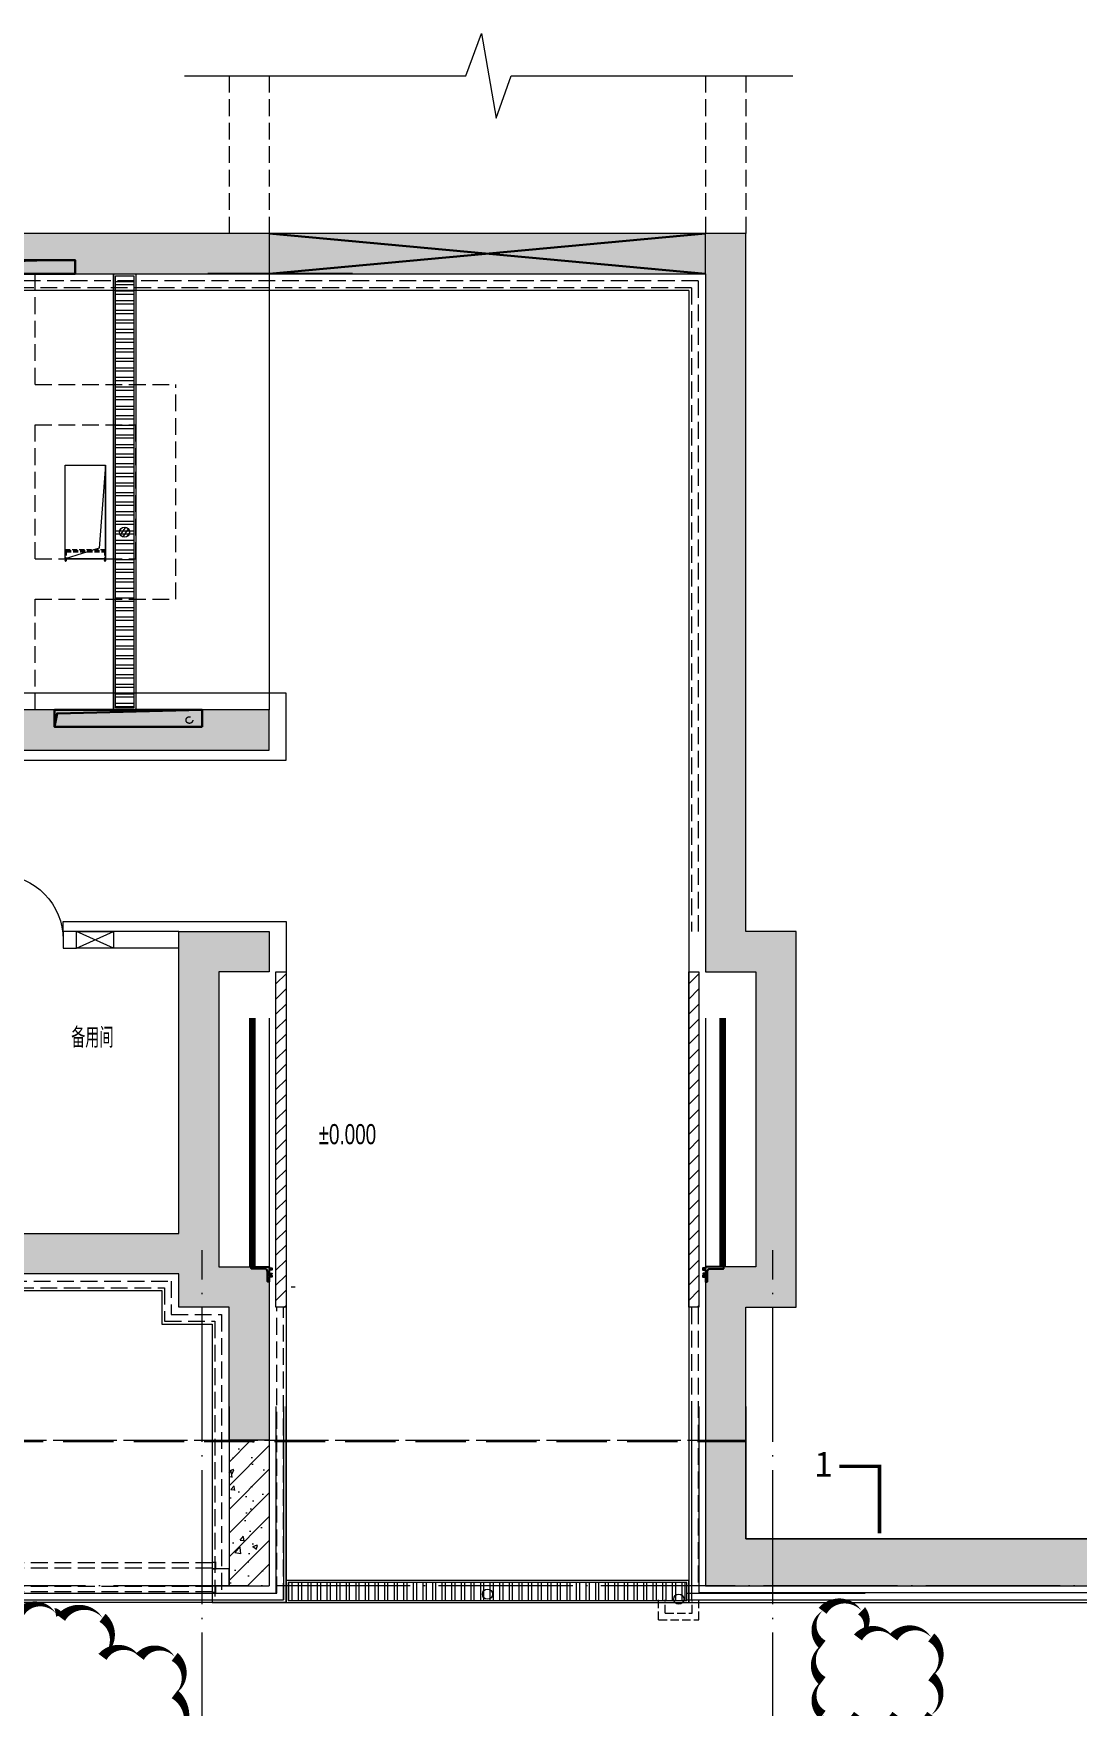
# Model space of a CAD drawing. Extents: x 13114849 to 13479250, y 160225 to 278773.
# Drawn here: x 13323384 to 13338938, y 202760 to 227690 of the extents above; entities that cross this region are included whole.
import ezdxf

# ---------------------------------------------------------------- set-up
doc = ezdxf.new("R2010")
doc.units = 0
doc.header["$LTSCALE"] = 1000
doc.header["$MEASUREMENT"] = 0
for name, pattern in [('123$0$HIDDEN', [0.375, 0.25, -0.125]), ('_虚线L', [0.375, 0.25, -0.125]), ('DASH', [0.35, 0.25, -0.1]), ('DOTE', [2.42, 2, -0.2, 0.02, -0.2])]:
    doc.linetypes.add(name, pattern=pattern)
for name, color, linetype, lineweight in [('1-给排水', 8, 'Continuous', 5), ('WALL', 2, 'Continuous', 5), ('建筑底图', 8, 'Continuous', 13)]:
    doc.layers.add(name, color=color, linetype=linetype, lineweight=lineweight)
doc.layers.add('DIM_MODI', color=6, linetype='Continuous', plot=False)
for name, color, linetype in [('DIM_SYMB', 3, 'Continuous'), ('PUB_TEXT', 8, 'Continuous'), ('人防', 8, 'Continuous')]:
    doc.layers.add(name, color=color, linetype=linetype)
doc.styles.add('C', font='HZTXT_E', dxfattribs={"width": 0.7, "bigfont": 'HZTXT'})
doc.styles.get("Standard").update_dxf_attribs({"font": 'gbenor.shx', "bigfont": 'gbcbig.shx'})
doc.styles.add('宋体', font='')
doc.styles.get('宋体').set_extended_font_data('SimSun')
pattern_1 = [(90, (13128640.6, 205038.56), (142.875, 8e-12), []), (90, (13128592.97, 205086.18), (142.875, 8e-12), [])]
pattern_2 = [(45, (793255.26, 8e-09), (-176.7766953, 176.7766953), []), (50, (793255.26, 8e-09), (717.260183, -62.752135), [75, -825]), (355, (793255.26, 8e-09), (-138.751334, 752.192134), [60, -660]), (100.4514, (793315, -5.2), (578.50938, 689.439542), [63.74019, -701.14211]), (46.1842, (793255.26, 200), (1067.24105, -165.519014), [112.5, -1237.5]), (96.6356, (793344.2, 186.2), (934.662706, 974.11787), [95.61029, -1051.713]), (351.1842, (793255.3, 200), (934.661945, 974.1186), [90, -990]), (21, (793355.26, 150), (596.907052, -402.61889), [75, -825]), (326, (793355.26, 150), (243.31533, 725.150045), [60, -660]), (71.4514, (793405, 116.45), (840.22263, 322.530497), [63.74019, -701.14211]), (37.5, (793255.26, 8e-09), (12.1598553, 332.893854), [0, -652, 0, -670, 0, -662.5]), (7.5, (793255.26, 8e-09), (263.069537, 394.411712), [0, -382, 0, -637, 0, -252.5]), (327.5, (793032.26, 8e-09), (533.822436, -22.554872), [0, -250, 0, -780, 0, -1035]), (317.5, (792932.26, 8e-09), (583.18617, 100.104982), [0, -325, 0, -518, 0, -735])]

# ---------------------------------------------------------------- blocks, each defined once
blk = doc.blocks.new('_FZH')
blk.add_lwpolyline([(-0.5, -0.5), (0.5, -0.5), (0.5, 0.5), (-0.5, 0.5)], close=True)
blk = doc.blocks.new('$DorLib2D$00000001')
for p, q in [((0.45, 0.975), (0.5, 0.975)), ((0.45, 0), (0.45, 0.975)), ((0.5, 0), (0.5, 0.975)), ((0.5, 0), (0.45, 0))]:
    blk.add_line(p, q)
at = {"lineweight": 13}
blk.add_arc((0.475, 0), 0.975, 91.4693, 180, dxfattribs=at)
blk = doc.blocks.new('A$C123B4C03')
at = {"layer": '人防', "color": 8}
blk.add_lwpolyline([(0, 0), (0, -20), (40, -20), (40, -41), (0, -41), (0, -99), (38, -95), (38, -100), (0, -104), (0, -127), (40, -127), (40, -147), (0, -147), (0, -220), (-18, -220, -0.414214), (-27, -211), (-27, -68, 0.414214), (-68, -27), (-261, -27, -0.414214), (-270, -18), (-270, 0)], format="xyb", close=True, dxfattribs=at)
blk = doc.blocks.new('A$C0A712FB7')
at = {"layer": 'WALL', "color": 8, "ltscale": 2, "xscale": -1, "rotation": 90}
blk.add_blockref('A$C123B4C03', (0, 0), dxfattribs=at)
blk = doc.blocks.new('A$C454F5B3D')
at = {"layer": '1-给排水', "color": 8, "linetype": 'DASH', "ltscale": 0.3}
for p, q in [((-600, -139), (-600, 13)), ((-586, -127), (-586, 13)), ((-14, -127), (-14, 13)), ((0, -139), (0, 13)), ((-600, -139), (0, -139)), ((-586, -104), (-14, -104)), ((-586, -127), (-14, -127))]:
    blk.add_line(p, q, dxfattribs=at)
at = {"layer": '1-给排水', "color": 8, "linetype": 'DASH'}
for centre in [(-593, 21), (-7, 21)]:
    blk.add_circle(centre, 10.5, dxfattribs=at)

msp = doc.modelspace()

# ---------------------------------------------------------------- hatches: boundary and pattern name
at = {"layer": '建筑底图'}
h = msp.add_hatch(dxfattribs=at)
h.set_pattern_fill('钢筋混凝土', color=8, scale=100, style=0)
h.set_pattern_definition([(45, (0.27, -129739.5), (-176.7766953, 176.7766953), []), (50, (0.27, -129739.5), (717.260183, -62.752135), [75, -825]), (355, (0.3, -129739.5), (-138.751334, 752.192134), [60, -660]), (100.4514, (60.04, -129744.7), (578.50938, 689.439542), [63.74019, -701.142112]), (46.1842, (0.3, -129539.5), (1067.24105, -165.519014), [112.5, -1237.5]), (96.6356, (89.2, -129553.3), (934.662706, 974.11787), [95.61029, -1051.713]), (351.1842, (0.3, -129539.5), (934.661945, 974.1186), [90, -990]), (21, (100.27, -129589.5), (596.907052, -402.61889), [75, -825]), (326, (100.3, -129589.5), (243.31533, 725.150045), [60, -660]), (71.4514, (150, -129623.04), (840.22263, 322.530497), [63.74019, -701.142112]), (37.5, (0.27, -129739.5), (12.1598553, 332.893854), [0, -652, 0, -670, 0, -662.5]), (7.5, (0.27, -129739.5), (263.069537, 394.411712), [0, -382, 0, -637, 0, -252.5]), (327.5, (-222.73, -129739.5), (533.822436, -22.554872), [0, -250, 0, -780, 0, -1035]), (317.5, (-322.73, -129739.5), (583.18617, 100.104982), [0, -325, 0, -518, 0, -735])])
h.paths.add_polyline_path([(13333997.4, 224709.5), (13294898.3, 224709.5), (13294898.3, 217009.5), (13299947.4, 217009.5), (13299947.4, 207109.5), (13319627.4, 207109.5), (13319627.4, 206729.5), (13320127.4, 206729.5), (13320127.4, 209209.5), (13325547.4, 209209.5), (13325547.4, 208709.5), (13326297.4, 208709.5), (13326297.4, 206729.5), (13326897.4, 206729.5), (13326897.4, 207229.5), (13326897.4, 209309.5), (13326147.4, 209309.5), (13326147.4, 213709.5), (13326897.4, 213709.5), (13326897.4, 214309.5), (13325547.4, 214309.5), (13325547.4, 209809.5), (13319627.4, 209809.5), (13319627.4, 207709.5), (13300547.4, 207709.5), (13300547.4, 217009.5), (13304147.4, 217009.5), (13304147.4, 217609.5), (13295398.3, 217609.5), (13295398.3, 224109.5), (13333397.4, 224109.5), (13333397.4, 213709.5), (13334147.4, 213709.5), (13334147.4, 209309.5), (13333397.4, 209309.5), (13333397.4, 206729.5), (13333697.4, 206729.5), (13333997.4, 206729.5), (13333997.4, 208709.5), (13334747.4, 208709.5), (13334747.4, 214309.5), (13333997.4, 214309.5)])
h.paths.add_polyline_path([(13326897.4, 217609.5), (13305647.4, 217609), (13305647.4, 217009.5), (13326897.4, 217009.5)], flags=17)
at = {"layer": '建筑底图', "extrusion": (-6.46331e-06, 2.52909e-06, 1)}
h = msp.add_hatch(dxfattribs=at)
h.set_pattern_fill('ANSI32', color=256, scale=30, angle=315, style=0)
h.set_pattern_definition([(3e-07, (13832733.12, 520175.41), (-7e-07, 142.875), []), (3e-07, (13832780.74, 520127.79), (-7e-07, 142.875), [])])
h.paths.add_polyline_path([(13324877.7, 217639.5), (13324607.7, 217639.5), (13324607.7, 224079.5), (13324877.7, 224079.5)])
h = msp.add_hatch(dxfattribs=at)
h.set_pattern_fill('ANSI31', color=256, scale=15, angle=10.18059, style=0)
h.set_pattern_definition([(235.1788687, (15227870.49, 453609.73), (39.0972041, -27.194655), [])])
edge = h.paths.add_edge_path()
edge.add_arc((13324742.1, 220259.6), 75, 349.82113, 709.82113, ccw=False)
at = {"layer": '建筑底图'}
h = msp.add_hatch(dxfattribs=at)
h.set_pattern_fill('ANSI31', color=256, scale=100, style=0)
h.set_pattern_definition([(45, (5173828.13, -204948.42), (-112.2532015, 112.2532015), [])])
h.paths.add_polyline_path([(13326997.4, 213709.5), (13327147.4, 213709.5), (13327147.4, 208709.5), (13326997.4, 208709.5)])
h = msp.add_hatch(dxfattribs=at)
h.set_pattern_fill('ANSI31', color=256, scale=100, style=0)
h.set_pattern_definition([(45, (5179978.13, -204948.42), (-112.2532015, 112.2532015), [])])
h.paths.add_polyline_path([(13333147.4, 213709.5), (13333297.4, 213709.5), (13333297.4, 208709.5), (13333147.4, 208709.5)])
h = msp.add_hatch(dxfattribs=at)
h.set_pattern_fill('钢筋混凝土', color=256, scale=100, style=0)
h.set_pattern_definition(pattern_2)
h.paths.add_polyline_path([(13326897.4, 206729.5), (13326297.4, 206729.5), (13326297.4, 204559.5), (13326897.4, 204559.5)])
h = msp.add_hatch(dxfattribs=at)
h.set_pattern_fill('钢筋混凝土', color=8, scale=100, style=0)
h.set_pattern_definition(pattern_2)
h.paths.add_polyline_path([(13421897.4, 205459.5), (13421897.4, 204559.5), (13422497.4, 204559.5), (13422497.4, 204759.5), (13453297.4, 204759.5), (13453297.4, 205459.5)])
h.paths.add_polyline_path([(13333997.4, 206729.5), (13333397.4, 206729.5), (13333397.4, 204559.5), (13413397.4, 204559.5), (13413397.4, 205259.5), (13333997.4, 205259.5)])
h = msp.add_hatch(dxfattribs=at)
h.set_pattern_fill('ANSI32', color=256, scale=30, angle=244.88267, style=0)
h.set_pattern_definition(pattern_1)
h.paths.add_polyline_path([(13333117.4, 204339.5), (13333117.4, 204609.5), (13327177.4, 204609.5), (13327177.4, 204339.5)])
at = {"layer": '建筑底图', "ltscale": 3}
h = msp.add_hatch(dxfattribs=at)
h.set_pattern_fill('ANSI32', color=256, scale=30, angle=244.88267, style=0)
h.set_pattern_definition(pattern_1)
h.paths.add_polyline_path([(13333117.4, 204339.5), (13333117.4, 204609.5), (13327177.4, 204609.5), (13327177.4, 204339.5)])
at = {"layer": '建筑底图'}
h = msp.add_hatch(dxfattribs=at)
h.set_pattern_fill('ANSI32', color=256, scale=30, angle=244.88267, style=0)
h.set_pattern_definition([(90, (13128640.6, 205038.56), (142.875, 8e-12), []), (90, (13128592.97, 205086.18), (142.875, 8e-12), [])])
h.paths.add_polyline_path([(13333117.4, 204339.5), (13333117.4, 204609.5), (13327177.4, 204609.5), (13327177.4, 204339.5)])

# ---------------------------------------------------------------- linework, layer by layer
at = {"layer": 'DIM_MODI'}
for points in [[(13323712.8, 204153.1, 0, 150, 0.5), (13323177.6, 204153.1, 0, 150, 0.5), (13323177.6, 203566.4, 0, 150, 0.5), (13323177.6, 203000.3, 0, 150, 0.5), (13323177.6, 202233.5, 0, 150, 0.5), (13323892.9, 202233.5, 0, 150, 0.5), (13324757.5, 202233.5, 0, 150, 0.5), (13325488.3, 202233.5, 0, 150, 0.5), (13325488.3, 202943.7, 0, 150, 0.5), (13325488.3, 203499.5, 0, 150, 0.5), (13324968.5, 203499.5, 0, 150, 0.5), (13324412.7, 203499.5, 0, 150, 0.5), (13324412.7, 204081, 0, 150, 0.5), (13323795.1, 204081, 0, 150, 0.5), (13323795.1, 204081, 0, 150, 0.5)], [(13335720.5, 204185.7, 0, 150, 0.5), (13335140.4, 204185.7, 0, 150, 0.5), (13335140.4, 203681.9, 0, 150, 0.5), (13335140.4, 203139.9, 0, 150, 0.5), (13335140.4, 202636.1, 0, 150, 0.5), (13335667.1, 202636.1, 0, 150, 0.5), (13336239.6, 202636.1, 0, 150, 0.5), (13336758.7, 202636.1, 0, 150, 0.5), (13336758.7, 203208.6, 0, 150, 0.5), (13336758.7, 203788.8, 0, 150, 0.5), (13336193.8, 203788.8, 0, 150, 0.5), (13335667.1, 203788.8, 0, 150, 0.5), (13335667.1, 203788.8, 0, 150, 0.5)]]:
    msp.add_lwpolyline(points, format="xyseb", close=True, dxfattribs=at)
at = {"layer": 'DIM_SYMB', "const_width": 50}
msp.add_lwpolyline([(13335388, 206340.2), (13335988, 206340.2), (13335988, 205340.2)], dxfattribs=at)
at = {"layer": '建筑底图', "linetype": 'DASH'}
for p, q in [((13326297.3, 227060), (13326297.3, 224709.5)), ((13326897.3, 227060), (13326897.3, 224709.5)), ((13333397.3, 227060), (13333397.3, 224709.5)), ((13333997.3, 227060), (13333997.3, 224709.5)), ((13333287.4, 224001.5), (13295398.3, 224001.5)), ((13333187.4, 223901.5), (13295398.3, 223901.5)), ((13323407.4, 222459.5), (13323407.4, 224109.5)), ((13333187.4, 223901.5), (13333187.4, 214309.5)), ((13333287.4, 224001.5), (13333287.4, 214309.5)), ((13323407.4, 222459.5), (13325507.3, 222459.5)), ((13323407.4, 221859.5), (13324907.7, 221859.5)), ((13323407.4, 219859.5), (13324907.4, 219859.5)), ((13323407.4, 219259.5), (13325507.3, 219259.5)), ((13333187.4, 208709.5), (13333187.4, 204559.5)), ((13333287.4, 208709.5), (13333287.4, 204559.5))]:
    msp.add_line(p, q, dxfattribs=at)
at = {"layer": '建筑底图'}
for p, q in [((13333997.4, 224709.5), (13294898.3, 224709.5)), ((13333997.4, 214309.5), (13333997.4, 224709.5)), ((13295398.3, 224109.5), (13333397.4, 224109.5)), ((13333397.4, 224109.5), (13333397.4, 213709.5)), ((13326897.4, 217609.5), (13305647.4, 217609)), ((13326897.4, 217009.5), (13326897.4, 217609.5)), ((13305647.4, 217009.5), (13326897.4, 217009.5)), ((13325547.4, 214309.5), (13324027.4, 214309.5)), ((13325547.4, 214059.5), (13325547.4, 214309.5)), ((13325547.4, 214309.5), (13326897.4, 214309.5)), ((13325547.4, 209809.5), (13325547.4, 214309.5)), ((13326897.4, 214309.5), (13326897.4, 213709.5)), ((13334747.4, 214309.5), (13333997.4, 214309.5)), ((13334747.4, 208709.5), (13334747.4, 214309.5)), ((13325547.4, 214059.5), (13324027.4, 214059.5)), ((13326147.4, 213709.5), (13326147.4, 209309.5)), ((13326897.4, 213709.5), (13326147.4, 213709.5)), ((13333397.4, 213709.5), (13334147.4, 213709.5)), ((13334147.4, 213709.5), (13334147.4, 209309.5)), ((13326897.3, 213019.3), (13326897.3, 209309.5)), ((13333397.4, 213019.3), (13333397.4, 209309.5)), ((13319627.4, 209809.5), (13325547.4, 209809.5)), ((13325547.4, 209209.5), (13320127.4, 209209.5)), ((13325547.4, 208709.5), (13325547.4, 209209.5)), ((13326147.4, 209309.5), (13326897.4, 209309.5)), ((13326897.4, 209309.5), (13326897.4, 206729.5)), ((13333397.4, 209309.5), (13333397.4, 204559.5)), ((13334147.4, 209309.5), (13333397.4, 209309.5)), ((13326297.4, 208709.5), (13325547.4, 208709.5)), ((13326297.4, 206729.5), (13326297.4, 208709.5)), ((13333997.4, 208709.5), (13334747.4, 208709.5)), ((13333997.4, 205259.5), (13333997.4, 208709.5)), ((13326297.4, 207229.5), (13326297.4, 204559.5)), ((13326897.4, 207229.5), (13326897.4, 204559.5)), ((13326997.4, 207229.5), (13326997.4, 204449.5)), ((13327107.4, 207229.5), (13327107.4, 204349.5)), ((13327147.4, 207229.5), (13327147.4, 204309.5)), ((13327147.4, 207229.5), (13327147.4, 204309.5)), ((13333187.4, 207229.5), (13333187.4, 204349.5)), ((13333297.4, 207229.5), (13333297.4, 204459.5)), ((13333397.4, 207229.5), (13333397.4, 204559.5)), ((13333997.4, 207229.5), (13333997.4, 205259.5)), ((13326897.4, 206729.5), (13326297.4, 206729.5)), ((13326047.4, 204809.5), (13326047.4, 204559.5)), ((13326297.4, 204809.5), (13326047.4, 204809.5)), ((13326297.4, 204559.5), (13326297.4, 204809.5)), ((13326047.4, 204559.5), (13326297.4, 204559.5)), ((13326297.4, 204559.5), (13326897.4, 204559.5)), ((13333117.4, 204449.5), (13335773.5, 204449.5)), ((13333117.4, 204349.5), (13335773.5, 204349.5))]:
    msp.add_line(p, q, dxfattribs=at)
at = {"layer": '建筑底图', "lineweight": 30}
for p, q in [((13333397.4, 224109.5), (13326897.4, 224709.5)), ((13326897.4, 224109.5), (13333397.4, 224709.5))]:
    msp.add_line(p, q, dxfattribs=at)
at = {"layer": '建筑底图', "extrusion": (-6.46331e-06, 2.52909e-06, 1)}
for p, q in [((13324577.7, 224109.5), (13324577.7, 217609.5)), ((13324577.7, 224109.5), (13324577.7, 217609.5)), ((13326897.4, 224109.5), (13326897.4, 217609.5))]:
    msp.add_line(p, q, dxfattribs=at)
at = {"layer": '建筑底图', "lineweight": -3}
msp.add_line((13328136.4, 224109.5), (13325984.3, 224109.5), dxfattribs=at)
at = {"layer": '建筑底图', "ltscale": 3}
for p, q in [((13333147.4, 223859.5), (13295398.3, 223859.5)), ((13333147.4, 223861.5), (13333147.4, 204309.5)), ((13327147.4, 217859.5), (13295398.3, 217859.5)), ((13327147.4, 216859.5), (13327147.4, 217861.5)), ((13323827.4, 214309.5), (13323827.4, 214459.5)), ((13326897.4, 207229.5), (13326897.4, 204559.5)), ((13333147.4, 207229.5), (13333147.4, 204309.5)), ((13333147.4, 207229.5, 0), (13333147.4, 204309.5, 0)), ((13333397.4, 207229.5), (13333397.4, 204559.5)), ((13326297.4, 206909.5), (13326297.4, 204559.5)), ((13333997.4, 206909.5), (13333997.4, 205259.5)), ((13333147.4, 204309.5), (13335773.5, 204309.5))]:
    msp.add_line(p, q, dxfattribs=at)
at = {"layer": '建筑底图', "linetype": 'DASH', "extrusion": (-6.46331e-06, 2.52909e-06, 1)}
for p, q in [((13325507.3, 219259.5), (13325507.3, 222459.5)), ((13323407.4, 219859.5), (13323407.4, 221859.5)), ((13324907.4, 219859.5), (13324907.7, 221859.5)), ((13323407.3, 217609.5), (13323407.4, 219259.5))]:
    msp.add_line(p, q, dxfattribs=at)
at = {"layer": '建筑底图', "linetype": 'DOTE'}
for p, q in [((13325897.4, 180083), (13325897.4, 209559.5)), ((13334397.4, 180083), (13334397.4, 209559.5))]:
    msp.add_line(p, q, dxfattribs=at)
at = {"layer": '建筑底图', "color": 8, "linetype": 'DASH', "ltscale": 3}
for p, q in [((13319627.4, 206729.5), (13333997.4, 206729.5)), ((13319627.4, 206709.5), (13333997.4, 206709.5))]:
    msp.add_line(p, q, dxfattribs=at)
at = {"layer": '建筑底图', "color": 8, "linetype": 'DASH'}
msp.add_line((13319827.4, 206729.5), (13333697.4, 206729.5), dxfattribs=at)
at = {"layer": '建筑底图', "color": 8}
for p, q in [((13333997.4, 205259.5), (13413797.4, 205259.5)), ((13310787.4, 204449.5), (13326997.4, 204449.5)), ((13333297.4, 204459.5), (13414507.4, 204459.5)), ((13333397.4, 204559.5), (13414397.4, 204559.5)), ((13310687.4, 204349.5), (13327107.4, 204349.5)), ((13327147.4, 204309.5), (13319547.4, 204309.5, 0)), ((13327147.4, 204309.5), (13319547.4, 204309.5)), ((13333187.4, 204349.5), (13414607.4, 204349.5))]:
    msp.add_line(p, q, dxfattribs=at)
at = {"layer": '建筑底图', "color": 8, "linetype": 'DASH', "extrusion": (0, 0, -1)}
for p, q in [((13326047.4, 204899.5), (13320377.4, 204899.5)), ((13326047.4, 204819.5), (13320377.4, 204819.5)), ((13326047.4, 204549.5), (13320377.4, 204549.5)), ((13326047.4, 204469.5), (13320377.4, 204469.5))]:
    msp.add_line(p, q, dxfattribs=at)
at = {"layer": '建筑底图', "color": 8, "linetype": 'DOTE'}
msp.add_line((13474197.4, 204559.5), (13119297.4, 204559.5), dxfattribs=at)
at = {"layer": '建筑底图', "color": 8, "linetype": 'DOTE', "ltscale": 3}
msp.add_line((13327147.4, 204309.5), (13319547.4, 204309.5), dxfattribs=at)
at = {"layer": '建筑底图', "linetype": 'DASH', "ltscale": 0.5}
for p, q in [((13332697.4, 204049.5), (13332697.4, 204349.5)), ((13332797.4, 204149.5), (13332797.4, 204349.5)), ((13333197.4, 204149.5), (13333197.4, 204349.5)), ((13333297.4, 204049.5), (13333297.4, 204349.5)), ((13332697.4, 204049.5), (13333297.4, 204049.5)), ((13332797.4, 204149.5), (13333197.4, 204149.5))]:
    msp.add_line(p, q, dxfattribs=at)
at = {"layer": '建筑底图'}
for points in [[(13325635.1, 227060), (13329827.4, 227060), (13330056.7, 227690), (13330278.9, 226430), (13330502.4, 227060), (13334694.7, 227060)], [(13324577.1, 214059.5), (13324027.4, 214309.5)], [(13333147.4, 207229.5), (13333147.4, 204309.5), (13335773.5, 204309.5)]]:
    msp.add_lwpolyline(points, dxfattribs=at)
at = {"layer": '建筑底图', "color": 8}
for points in [[(13421797.4, 205259.5), (13333997.4, 205259.5), (13333997.4, 208709.5), (13334747.4, 208709.5), (13334747.4, 214309.5), (13333997.4, 214309.5), (13333997.4, 224709.5), (13294898.3, 224709.5), (13294898.3, 217009.5), (13299947.4, 217009.5), (13299947.4, 207109.5), (13319627.4, 207109.5), (13319627.4, 205259.5), (13311597.4, 205259.5), (13311597.4, 205909.5), (13271047.4, 205909.5), (13271047.4, 223959.5), (13237197.4, 223959.5), (13237197.4, 205909.5), (13207597.4, 205909.5)], [(13333147.4, 207229.5), (13333147.4, 204309.5), (13427497.4, 204309.5)]]:
    msp.add_lwpolyline(points, dxfattribs=at)
at = {"layer": '建筑底图'}
for points in [[(13326897.4, 224709.5), (13326897.4, 224109.5), (13333397.4, 224109.5), (13333397.4, 224709.5)], [(13326997.4, 213709.5), (13327147.4, 213709.5), (13327147.4, 208709.5), (13326997.4, 208709.5)], [(13333147.4, 213709.5), (13333297.4, 213709.5), (13333297.4, 208709.5), (13333147.4, 208709.5)], [(13333147.4, 204309.5), (13333147.4, 204639.5), (13327147.4, 204639.5), (13327147.4, 204309.5)], [(13333147.4, 204309.5), (13333147.4, 204639.5), (13327147.4, 204639.5), (13327147.4, 204309.5)], [(13333117.4, 204339.5), (13333117.4, 204609.5), (13327177.4, 204609.5), (13327177.4, 204339.5)], [(13333117.4, 204339.5), (13333117.4, 204609.5), (13327177.4, 204609.5), (13327177.4, 204339.5)]]:
    msp.add_lwpolyline(points, close=True, dxfattribs=at)
at = {"layer": '建筑底图', "lineweight": 30}
for points in [[(13322507.4, 224109.5), (13322565.9, 224282.7), (13323606, 224309.5)], [(13323697.4, 217359.5), (13323736, 217557.9), (13325897.4, 217609.5)]]:
    msp.add_lwpolyline(points, dxfattribs=at)
for points in [[(13322507.4, 224309.5), (13324007.4, 224309.5), (13324007.4, 224109.5), (13322507.4, 224109.5)], [(13325897.4, 217359.5), (13323697.4, 217359.5), (13323697.4, 217609.5), (13325897.4, 217609.5)]]:
    msp.add_lwpolyline(points, close=True, dxfattribs=at)
at = {"layer": '建筑底图', "extrusion": (-6.46331e-06, 2.52909e-06, 1), "elevation": -85.4}
msp.add_lwpolyline([(13324907.7, 217609.5), (13324577.7, 217609.5), (13324577.7, 224109.5), (13324907.7, 224109.5), (13324907.7, 217609.5)], dxfattribs=at)
msp.add_lwpolyline([(13324907.7, 217609.5), (13324577.7, 217609.5), (13324577.7, 224109.5), (13324907.7, 224109.5), (13324907.7, 217609.5)], dxfattribs=at)
msp.add_lwpolyline([(13324877.7, 217639.5), (13324607.7, 217639.5), (13324607.7, 224079.5), (13324877.7, 224079.5)], close=True, dxfattribs=at)
msp.add_lwpolyline([(13324877.7, 217639.5), (13324607.7, 217639.5), (13324607.7, 224079.5), (13324877.7, 224079.5)], close=True, dxfattribs=at)
at = {"layer": '建筑底图', "extrusion": (-6.46331e-06, -2.52909e-06, 1)}
msp.add_lwpolyline([(13324457.3, 221259.5), (13324364, 220022.4), (13323857.3, 219859.5), (13324457.3, 219859.5)], close=True, dxfattribs=at)
at = {"layer": '建筑底图', "extrusion": (-6.46331e-06, -2.52909e-06, 1), "elevation": -86.5}
for points in [[(13324457.3, 221259.5), (13324457.3, 219859.5), (13323857.3, 219859.5), (13323857.3, 221259.5)], [(13323857.3, 219859.5), (13323857.3, 221259.5), (13324457.3, 221259.5), (13324457.3, 219859.5)]]:
    msp.add_lwpolyline(points, close=True, dxfattribs=at)
at = {"layer": '建筑底图', "ltscale": 3}
for points in [[(13305647.4, 217009.5), (13305647.4, 216859.5), (13327147.4, 216859.5)], [(13323827.4, 214459.5), (13327147.4, 214459.5), (13327147.4, 206866.7)], [(13320377.4, 208959.5), (13325297.4, 208959.5), (13325297.4, 208459.5), (13326047.4, 208459.5), (13326047.4, 204309.5), (13327147.4, 204309.5), (13327147.4, 207229.5)]]:
    msp.add_lwpolyline(points, dxfattribs=at)
at = {"layer": '建筑底图', "elevation": 3500}
msp.add_lwpolyline([(13324027.4, 214059.5), (13324577.1, 214309.5)], dxfattribs=at)
msp.add_lwpolyline([(13324027.4, 214309.5), (13324577.4, 214309.5), (13324577.4, 214059.5), (13324027.4, 214059.5)], close=True, dxfattribs=at)
at = {"layer": '建筑底图'}
for points, const_width in [([(13326643.4, 213019.3), (13326643.4, 209309.5)], 100), ([(13333651.3, 213019.3), (13333651.3, 209309.5)], 100), ([(13326047.4, 204809.5), (13326097.4, 204809.5), (13326097.4, 204909.5), (13326047.4, 204909.5)], 20), ([(13326047.4, 204559.5), (13326097.4, 204559.5), (13326097.4, 204459.5), (13326047.4, 204459.5)], 20)]:
    msp.add_lwpolyline(points, dxfattribs=dict(at, const_width=const_width))
at = {"layer": '建筑底图', "color": 8, "linetype": 'DASH'}
for points in [[(13320237.4, 204459.5), (13320237.4, 209099.5), (13325437.4, 209099.5), (13325437.4, 208599.5), (13326187.4, 208599.5), (13326187.4, 204449.5), (13327007.4, 204449.5), (13327007.4, 208709.5)], [(13320337.4, 204359.5), (13320337.4, 208999.5), (13325337.4, 208999.5), (13325337.4, 208499.5), (13326087.4, 208499.5), (13326087.4, 204349.5), (13327107.4, 204349.5), (13327107.4, 208709.5)]]:
    msp.add_lwpolyline(points, dxfattribs=at)
at = {"layer": '建筑底图', "linetype": '_虚线L', "ltscale": 0.5, "const_width": 20}
msp.add_lwpolyline([(13327222.4, 209009), (13327287.4, 209009)], dxfattribs=at)
at = {"layer": '建筑底图', "ltscale": 3}
for points in [[(13333147.4, 204309.5), (13333147.4, 204639.5), (13327147.4, 204639.5), (13327147.4, 204309.5)], [(13333117.4, 204339.5), (13333117.4, 204609.5), (13327177.4, 204609.5), (13327177.4, 204339.5)]]:
    msp.add_lwpolyline(points, close=True, dxfattribs=at)
at = {"layer": '建筑底图', "linetype": '123$0$HIDDEN'}
msp.add_circle((13325707.3, 217459.5), 50, dxfattribs=at)
at = {"layer": '建筑底图'}
for centre in [(13330147.4, 204434.5), (13330147.4, 204434.5), (13332997.4, 204359.5)]:
    msp.add_circle(centre, 75, dxfattribs=at)
at = {"layer": '建筑底图', "ltscale": 4}
msp.add_ellipse((13324742.1, 220259.6), major_axis=(0, 75), ratio=1, start_param=-1.5707963, end_param=4.712389, dxfattribs=at)

# ---------------------------------------------------------------- block references
at = {"layer": '建筑底图', "lineweight": -3, "extrusion": (-6.46331e-06, -2.52909e-06, 1), "xscale": -1, "rotation": 180}
msp.add_blockref('A$C454F5B3D', (13324457.3, 219859.5, -29.5), dxfattribs=at)
at = {"layer": '建筑底图', "ltscale": 3, "xscale": 1000, "yscale": -1000, "zscale": 1000, "rotation": 180}
msp.add_blockref('$DorLib2D$00000001', (13323327.4, 214184.5), dxfattribs=at)
at = {"layer": '建筑底图', "xscale": 200, "yscale": 250, "zscale": 250}
msp.add_blockref('_FZH', (13323927.4, 214184.5), dxfattribs=at)
at = {"layer": '建筑底图', "xscale": -1, "rotation": 89.99838009576109}
msp.add_blockref('A$C0A712FB7', (13326897.4, 209309.5), dxfattribs=at)
at = {"layer": '建筑底图', "rotation": 270.0016199042389}
msp.add_blockref('A$C0A712FB7', (13333397.4, 209309.5), dxfattribs=at)

# ---------------------------------------------------------------- texts
at = {"layer": 'PUB_TEXT', "color": 0, "style": '宋体'}
msp.add_text('1', height=379.7, dxfattribs=at).set_placement((13335025.7, 206184.1))
at = {"layer": '建筑底图', "style": 'C', "width": 0.7}
for s, p in [('备用间', (13323946.8, 212576.8)), ('%%P0.000', (13327632.5, 211138.5))]:
    msp.add_text(s, height=300, dxfattribs=at).set_placement(p)
at = {"layer": '建筑底图', "linetype": 'DASH', "ltscale": 3}
msp.add_text('ATM', height=3, rotation=90, dxfattribs=at).set_placement((13326032.1, 204694))

doc.saveas('drawing.dxf')
